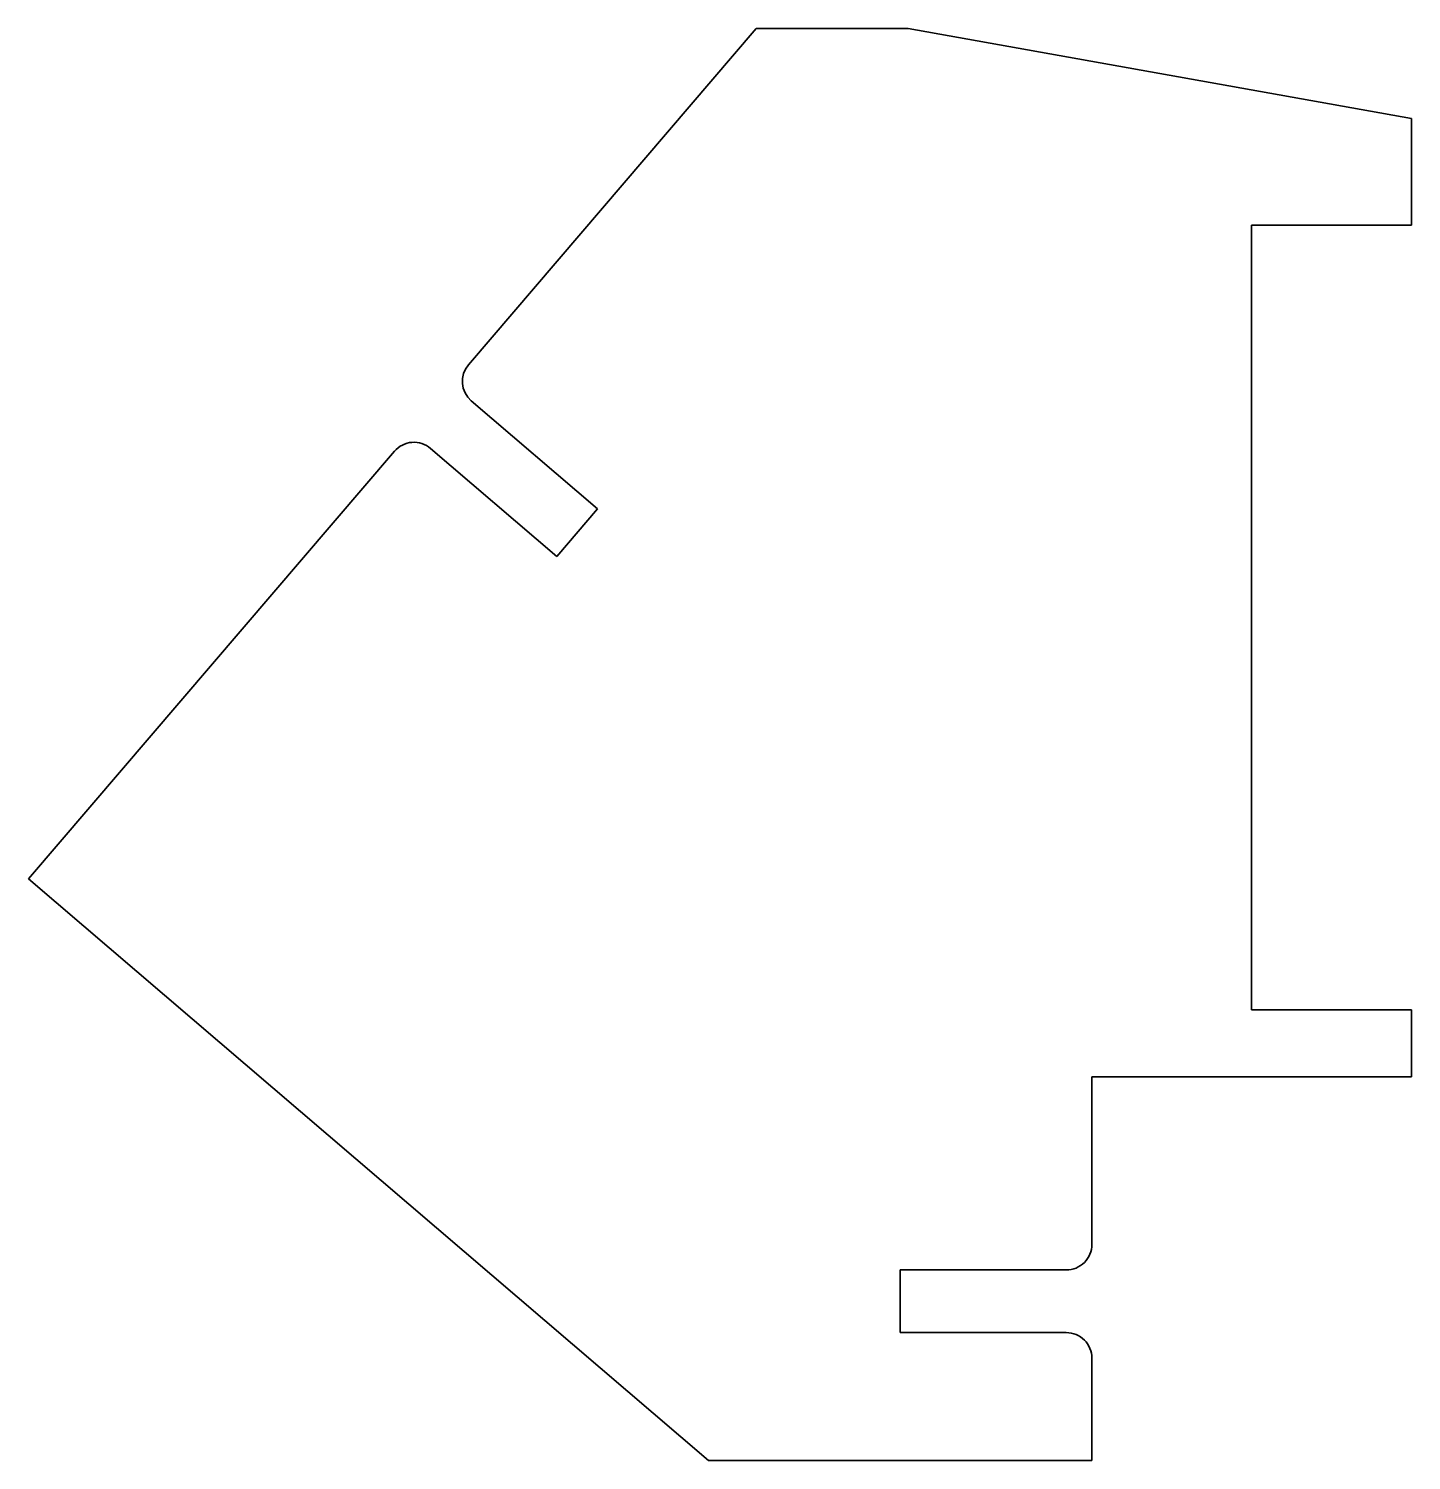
# Model space of a CAD drawing. Extents: x 77 to 185, y 47 to 159.
import ezdxf

# ---------------------------------------------------------------- set-up
doc = ezdxf.new("R2010")
doc.units = 0

msp = doc.modelspace()

# ---------------------------------------------------------------- linework, layer by layer
at = {"color": 7, "lineweight": 35}
for p, q in [((111.074509, 132.893921), (133.580872, 159.19873)), ((133.580872, 159.19873), (145.471313, 159.19873)), ((145.471313, 159.19873), (184.847504, 152.161972)), ((184.847504, 152.161972), (184.847504, 143.814392)), ((172.348206, 143.814392), (172.348206, 82.424538)), ((184.847504, 143.814392), (172.348206, 143.814392)), ((121.171822, 121.622536), (111.293953, 130.07402)), ((76.658974, 92.670013), (105.28849, 126.131386)), ((108.108391, 126.350822), (117.986259, 117.899338)), ((117.986259, 117.899338), (121.171822, 121.622536)), ((129.847504, 47.161972), (76.658974, 92.670013)), ((184.847504, 82.424538), (172.348206, 82.424538)), ((184.847504, 82.424538), (184.847504, 77.16198)), ((159.847504, 77.16198), (159.847504, 64.061974)), ((184.847504, 77.16198), (159.847504, 77.16198)), ((144.847504, 57.161972), (144.847504, 62.06197)), ((144.847504, 62.06197), (157.847504, 62.06197)), ((157.847504, 57.161972), (144.847504, 57.161972)), ((159.847504, 55.161972), (159.847504, 47.161972)), ((159.847504, 47.161972), (129.847504, 47.161972))]:
    msp.add_line(p, q, dxfattribs=at)
for centre, start, end in [((112.594185, 131.593689), 139.449746, 229.449745), ((106.808159, 124.831154), 49.449743, 139.449746), ((157.847504, 64.061974), 269.999997, 0), ((157.847504, 55.161972), 0, 90.000003)]:
    msp.add_arc(centre, 2, start, end, dxfattribs=at)

doc.saveas('drawing.dxf')
